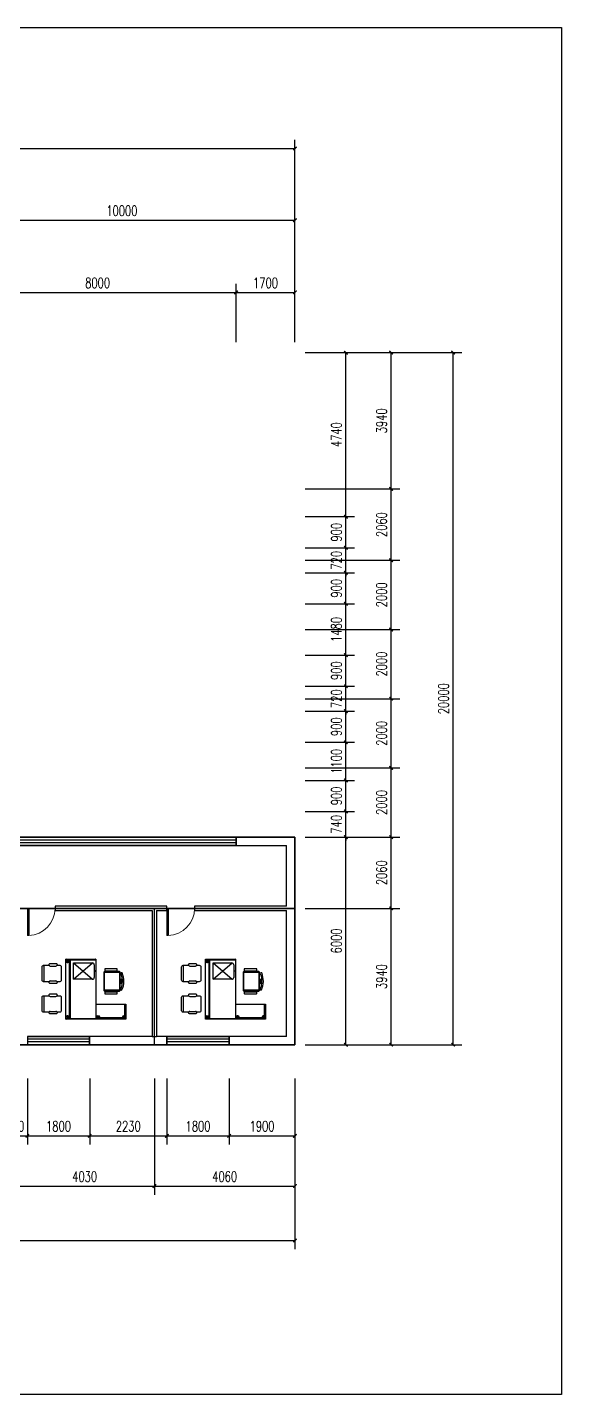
# Model space of a CAD drawing. Extents: x -76502 to 88679, y -12865 to 57615.
# Drawn here: x 41782 to 57216, y 18102 to 57615 of the extents above; entities that cross this region are included whole.
import ezdxf

# ---------------------------------------------------------------- set-up
doc = ezdxf.new("R2010")
doc.units = 0
doc.header["$LTSCALE"] = 1000
doc.header["$MEASUREMENT"] = 0
for name, color, linetype in [('AXIS_TEXT', 7, 'Continuous'), ('edge', 180, 'Continuous'), ('GTV3_FOOTPRINT', 7, 'Continuous'), ('GTV3_OPENING', 7, 'Continuous'), ('GTV3_ZONE', 7, 'Continuous'), ('LVTRY', 6, 'Continuous'), ('PUB_DIM', 3, 'Continuous'), ('WALL', 9, 'Continuous'), ('WINDOW', 4, 'Continuous')]:
    doc.layers.add(name, color=color, linetype=linetype)
doc.styles.add('_TCH_DIM_T3', font='SIMPLEX', dxfattribs={"width": 0.705882, "bigfont": 'GBCBIG'})
doc.dimstyles.new('_TCH_ARCH&&100', dxfattribs={"dimtxt": 297.5, "dimasz": 100, "dimexe": 250, "dimexo": 300, "dimgap": 126.25, "dimtad": 1, "dimdec": 0, "dimtxsty": '_TCH_DIM_T3', "dimblk": 'ARCHTICK', "dimcen": 2.5, "dimclrt": 7, "dimazin": 2, "dimtfac": 1, "dimtdec": 0, "dimtix": 1, "dimtmove": 2, "dimatfit": 3, "dimfxl": 100})

# ---------------------------------------------------------------- blocks, each defined once
blk = doc.blocks.new('_ArchTick')
at = {"color": 0, "linetype": 'ByBlock', "const_width": 0.4}
blk.add_lwpolyline([(-0.5, -0.5), (0.5, 0.5)], dxfattribs=at)
blk = doc.blocks.new('*D164')
at = {"layer": 'Defpoints', "color": 0, "transparency": 16777216}
for p in [(24512, 27241), (49512, 27241), (49512, 22558)]:
    blk.add_point(p, dxfattribs=at)
at = {"layer": 'PUB_DIM', "color": 0, "lineweight": -2, "transparency": 16777216}
for p, q in [((24512, 26941), (24512, 22308)), ((49512, 26941), (49512, 22308)), ((24512, 22558), (49512, 22558))]:
    blk.add_line(p, q, dxfattribs=at)
at = {"layer": 'PUB_DIM', "color": 0, "lineweight": -2, "transparency": 16777216, "xscale": 100, "yscale": 100, "zscale": 100, "rotation": 180}
blk.add_blockref('_ArchTick', (24512, 22558), dxfattribs=at)
at = {"layer": 'PUB_DIM', "color": 0, "lineweight": -2, "transparency": 16777216, "xscale": 100, "yscale": 100, "zscale": 100}
blk.add_blockref('_ArchTick', (49512, 22558), dxfattribs=at)
at = {"layer": 'PUB_DIM', "color": 7, "transparency": 16777216, "insert": (37012, 22833), "char_height": 297.5, "attachment_point": 5, "style": '_TCH_DIM_T3'}
blk.add_mtext('\\A1;25000', dxfattribs=at)
blk = doc.blocks.new('*D169')
at = {"layer": 'Defpoints', "color": 0, "transparency": 16777216}
for p in [(41422, 27541), (45452, 27541), (45452, 24130)]:
    blk.add_point(p, dxfattribs=at)
at = {"layer": 'PUB_DIM', "color": 0, "lineweight": -2, "transparency": 16777216}
for p, q in [((41422, 27241), (41422, 23880)), ((45452, 27241), (45452, 23880)), ((41422, 24130), (45452, 24130))]:
    blk.add_line(p, q, dxfattribs=at)
at = {"layer": 'PUB_DIM', "color": 0, "lineweight": -2, "transparency": 16777216, "xscale": 100, "yscale": 100, "zscale": 100, "rotation": 180}
blk.add_blockref('_ArchTick', (41422, 24130), dxfattribs=at)
at = {"layer": 'PUB_DIM', "color": 0, "lineweight": -2, "transparency": 16777216, "xscale": 100, "yscale": 100, "zscale": 100}
blk.add_blockref('_ArchTick', (45452, 24130), dxfattribs=at)
at = {"layer": 'PUB_DIM', "color": 7, "transparency": 16777216, "insert": (43437, 24405), "char_height": 297.5, "attachment_point": 5, "style": '_TCH_DIM_T3'}
blk.add_mtext('\\A1;4030', dxfattribs=at)
blk = doc.blocks.new('*D170')
at = {"layer": 'Defpoints', "color": 0, "transparency": 16777216}
for p in [(45452, 27541), (49512, 27541), (49512, 24130)]:
    blk.add_point(p, dxfattribs=at)
at = {"layer": 'PUB_DIM', "color": 0, "lineweight": -2, "transparency": 16777216}
for p, q in [((45452, 27241), (45452, 23880)), ((49512, 27241), (49512, 23880)), ((45452, 24130), (49512, 24130))]:
    blk.add_line(p, q, dxfattribs=at)
at = {"layer": 'PUB_DIM', "color": 0, "lineweight": -2, "transparency": 16777216, "xscale": 100, "yscale": 100, "zscale": 100, "rotation": 180}
blk.add_blockref('_ArchTick', (45452, 24130), dxfattribs=at)
at = {"layer": 'PUB_DIM', "color": 0, "lineweight": -2, "transparency": 16777216, "xscale": 100, "yscale": 100, "zscale": 100}
blk.add_blockref('_ArchTick', (49512, 24130), dxfattribs=at)
at = {"layer": 'PUB_DIM', "color": 7, "transparency": 16777216, "insert": (47482, 24405), "char_height": 297.5, "attachment_point": 5, "style": '_TCH_DIM_T3'}
blk.add_mtext('\\A1;4060', dxfattribs=at)
blk = doc.blocks.new('*D178')
at = {"layer": 'Defpoints', "color": 0, "transparency": 16777216}
for p in [(41062, 27541), (41782, 27541), (41782, 25581)]:
    blk.add_point(p, dxfattribs=at)
at = {"layer": 'PUB_DIM', "color": 0, "lineweight": -2, "transparency": 16777216}
for p, q in [((41062, 27241), (41062, 25331)), ((41782, 27241), (41782, 25331)), ((41062, 25581), (40962, 25581)), ((41062, 25581), (41782, 25581)), ((41782, 25581), (41882, 25581))]:
    blk.add_line(p, q, dxfattribs=at)
at = {"layer": 'PUB_DIM', "color": 0, "lineweight": -2, "transparency": 16777216, "xscale": 100, "yscale": 100, "zscale": 100}
blk.add_blockref('_ArchTick', (41062, 25581), dxfattribs=at)
at = {"layer": 'PUB_DIM', "color": 0, "lineweight": -2, "transparency": 16777216, "xscale": 100, "yscale": 100, "zscale": 100, "rotation": 180}
blk.add_blockref('_ArchTick', (41782, 25581), dxfattribs=at)
at = {"layer": 'PUB_DIM', "color": 7, "transparency": 16777216, "insert": (41422, 25856), "char_height": 297.5, "attachment_point": 5, "style": '_TCH_DIM_T3'}
blk.add_mtext('\\A1;720', dxfattribs=at)
blk = doc.blocks.new('*D179')
at = {"layer": 'Defpoints', "color": 0, "transparency": 16777216}
for p in [(41782, 27541), (43582, 27541), (43582, 25581)]:
    blk.add_point(p, dxfattribs=at)
at = {"layer": 'PUB_DIM', "color": 0, "lineweight": -2, "transparency": 16777216}
for p, q in [((41782, 27241), (41782, 25331)), ((43582, 27241), (43582, 25331)), ((41782, 25581), (43582, 25581))]:
    blk.add_line(p, q, dxfattribs=at)
at = {"layer": 'PUB_DIM', "color": 0, "lineweight": -2, "transparency": 16777216, "xscale": 100, "yscale": 100, "zscale": 100, "rotation": 180}
blk.add_blockref('_ArchTick', (41782, 25581), dxfattribs=at)
at = {"layer": 'PUB_DIM', "color": 0, "lineweight": -2, "transparency": 16777216, "xscale": 100, "yscale": 100, "zscale": 100}
blk.add_blockref('_ArchTick', (43582, 25581), dxfattribs=at)
at = {"layer": 'PUB_DIM', "color": 7, "transparency": 16777216, "insert": (42682, 25856), "char_height": 297.5, "attachment_point": 5, "style": '_TCH_DIM_T3'}
blk.add_mtext('\\A1;1800', dxfattribs=at)
blk = doc.blocks.new('*D180')
at = {"layer": 'Defpoints', "color": 0, "transparency": 16777216}
for p in [(43582, 27541), (45812, 27541), (45812, 25581)]:
    blk.add_point(p, dxfattribs=at)
at = {"layer": 'PUB_DIM', "color": 0, "lineweight": -2, "transparency": 16777216}
for p, q in [((43582, 27241), (43582, 25331)), ((45812, 27241), (45812, 25331)), ((43582, 25581), (45812, 25581))]:
    blk.add_line(p, q, dxfattribs=at)
at = {"layer": 'PUB_DIM', "color": 0, "lineweight": -2, "transparency": 16777216, "xscale": 100, "yscale": 100, "zscale": 100, "rotation": 180}
blk.add_blockref('_ArchTick', (43582, 25581), dxfattribs=at)
at = {"layer": 'PUB_DIM', "color": 0, "lineweight": -2, "transparency": 16777216, "xscale": 100, "yscale": 100, "zscale": 100}
blk.add_blockref('_ArchTick', (45812, 25581), dxfattribs=at)
at = {"layer": 'PUB_DIM', "color": 7, "transparency": 16777216, "insert": (44697, 25856), "char_height": 297.5, "attachment_point": 5, "style": '_TCH_DIM_T3'}
blk.add_mtext('\\A1;2230', dxfattribs=at)
blk = doc.blocks.new('*D181')
at = {"layer": 'Defpoints', "color": 0, "transparency": 16777216}
for p in [(45812, 27541), (47612, 27541), (47612, 25581)]:
    blk.add_point(p, dxfattribs=at)
at = {"layer": 'PUB_DIM', "color": 0, "lineweight": -2, "transparency": 16777216}
for p, q in [((45812, 27241), (45812, 25331)), ((47612, 27241), (47612, 25331)), ((45812, 25581), (47612, 25581))]:
    blk.add_line(p, q, dxfattribs=at)
at = {"layer": 'PUB_DIM', "color": 0, "lineweight": -2, "transparency": 16777216, "xscale": 100, "yscale": 100, "zscale": 100, "rotation": 180}
blk.add_blockref('_ArchTick', (45812, 25581), dxfattribs=at)
at = {"layer": 'PUB_DIM', "color": 0, "lineweight": -2, "transparency": 16777216, "xscale": 100, "yscale": 100, "zscale": 100}
blk.add_blockref('_ArchTick', (47612, 25581), dxfattribs=at)
at = {"layer": 'PUB_DIM', "color": 7, "transparency": 16777216, "insert": (46712, 25856), "char_height": 297.5, "attachment_point": 5, "style": '_TCH_DIM_T3'}
blk.add_mtext('\\A1;1800', dxfattribs=at)
blk = doc.blocks.new('*D182')
at = {"layer": 'Defpoints', "color": 0, "transparency": 16777216}
for p in [(47612, 27541), (49512, 27541), (49512, 25581)]:
    blk.add_point(p, dxfattribs=at)
at = {"layer": 'PUB_DIM', "color": 0, "lineweight": -2, "transparency": 16777216}
for p, q in [((47612, 27241), (47612, 25331)), ((49512, 27241), (49512, 25331)), ((47612, 25581), (49512, 25581))]:
    blk.add_line(p, q, dxfattribs=at)
at = {"layer": 'PUB_DIM', "color": 0, "lineweight": -2, "transparency": 16777216, "xscale": 100, "yscale": 100, "zscale": 100, "rotation": 180}
blk.add_blockref('_ArchTick', (47612, 25581), dxfattribs=at)
at = {"layer": 'PUB_DIM', "color": 0, "lineweight": -2, "transparency": 16777216, "xscale": 100, "yscale": 100, "zscale": 100}
blk.add_blockref('_ArchTick', (49512, 25581), dxfattribs=at)
at = {"layer": 'PUB_DIM', "color": 7, "transparency": 16777216, "insert": (48562, 25856), "char_height": 297.5, "attachment_point": 5, "style": '_TCH_DIM_T3'}
blk.add_mtext('\\A1;1900', dxfattribs=at)
blk = doc.blocks.new('*D183')
at = {"layer": 'Defpoints', "color": 0, "transparency": 16777216}
for p in [(49812, 48214), (54082, 48214), (49812, 28214)]:
    blk.add_point(p, dxfattribs=at)
at = {"layer": 'PUB_DIM', "color": 0, "lineweight": -2, "transparency": 16777216}
for p, q in [((50112, 48214), (54332, 48214)), ((54082, 28214), (54082, 48214)), ((50112, 28214), (54332, 28214))]:
    blk.add_line(p, q, dxfattribs=at)
at = {"layer": 'PUB_DIM', "color": 0, "lineweight": -2, "transparency": 16777216, "xscale": 100, "yscale": 100, "zscale": 100}
for p, rotation in [((54082, 48214), 90), ((54082, 28214), 270)]:
    blk.add_blockref('_ArchTick', p, dxfattribs=dict(at, rotation=rotation))
at = {"layer": 'PUB_DIM', "color": 7, "transparency": 16777216, "insert": (53807, 38214), "char_height": 297.5, "attachment_point": 5, "rotation": 90, "style": '_TCH_DIM_T3'}
blk.add_mtext('\\A1;20000', dxfattribs=at)
blk = doc.blocks.new('*D184')
at = {"layer": 'Defpoints', "color": 0, "transparency": 16777216}
for p in [(49512, 48214), (52290, 48214), (49512, 44274)]:
    blk.add_point(p, dxfattribs=at)
at = {"layer": 'PUB_DIM', "color": 0, "lineweight": -2, "transparency": 16777216}
for p, q in [((49812, 48214), (52540, 48214)), ((52290, 44274), (52290, 48214)), ((49812, 44274), (52540, 44274))]:
    blk.add_line(p, q, dxfattribs=at)
at = {"layer": 'PUB_DIM', "color": 0, "lineweight": -2, "transparency": 16777216, "xscale": 100, "yscale": 100, "zscale": 100}
for p, rotation in [((52290, 48214), 90), ((52290, 44274), 270)]:
    blk.add_blockref('_ArchTick', p, dxfattribs=dict(at, rotation=rotation))
at = {"layer": 'PUB_DIM', "color": 7, "transparency": 16777216, "insert": (52015, 46244), "char_height": 297.5, "attachment_point": 5, "rotation": 90, "style": '_TCH_DIM_T3'}
blk.add_mtext('\\A1;3940', dxfattribs=at)
blk = doc.blocks.new('*D185')
at = {"layer": 'Defpoints', "color": 0, "transparency": 16777216}
for p in [(49512, 44274), (52290, 44274), (49512, 42214)]:
    blk.add_point(p, dxfattribs=at)
at = {"layer": 'PUB_DIM', "color": 0, "lineweight": -2, "transparency": 16777216}
for p, q in [((49812, 44274), (52540, 44274)), ((52290, 42214), (52290, 44274)), ((49812, 42214), (52540, 42214))]:
    blk.add_line(p, q, dxfattribs=at)
at = {"layer": 'PUB_DIM', "color": 0, "lineweight": -2, "transparency": 16777216, "xscale": 100, "yscale": 100, "zscale": 100}
for p, rotation in [((52290, 44274), 90), ((52290, 42214), 270)]:
    blk.add_blockref('_ArchTick', p, dxfattribs=dict(at, rotation=rotation))
at = {"layer": 'PUB_DIM', "color": 7, "transparency": 16777216, "insert": (52015, 43244), "char_height": 297.5, "attachment_point": 5, "rotation": 90, "style": '_TCH_DIM_T3'}
blk.add_mtext('\\A1;2060', dxfattribs=at)
blk = doc.blocks.new('*D186')
at = {"layer": 'Defpoints', "color": 0, "transparency": 16777216}
for p in [(49512, 42214), (52290, 42214), (49512, 40214)]:
    blk.add_point(p, dxfattribs=at)
at = {"layer": 'PUB_DIM', "color": 0, "lineweight": -2, "transparency": 16777216}
for p, q in [((49812, 42214), (52540, 42214)), ((52290, 40214), (52290, 42214)), ((49812, 40214), (52540, 40214))]:
    blk.add_line(p, q, dxfattribs=at)
at = {"layer": 'PUB_DIM', "color": 0, "lineweight": -2, "transparency": 16777216, "xscale": 100, "yscale": 100, "zscale": 100}
for p, rotation in [((52290, 42214), 90), ((52290, 40214), 270)]:
    blk.add_blockref('_ArchTick', p, dxfattribs=dict(at, rotation=rotation))
at = {"layer": 'PUB_DIM', "color": 7, "transparency": 16777216, "insert": (52015, 41214), "char_height": 297.5, "attachment_point": 5, "rotation": 90, "style": '_TCH_DIM_T3'}
blk.add_mtext('\\A1;2000', dxfattribs=at)
blk = doc.blocks.new('*D187')
at = {"layer": 'Defpoints', "color": 0, "transparency": 16777216}
for p in [(49512, 40214), (52290, 40214), (49512, 38214)]:
    blk.add_point(p, dxfattribs=at)
at = {"layer": 'PUB_DIM', "color": 0, "lineweight": -2, "transparency": 16777216}
for p, q in [((49812, 40214), (52540, 40214)), ((52290, 38214), (52290, 40214)), ((49812, 38214), (52540, 38214))]:
    blk.add_line(p, q, dxfattribs=at)
at = {"layer": 'PUB_DIM', "color": 0, "lineweight": -2, "transparency": 16777216, "xscale": 100, "yscale": 100, "zscale": 100}
for p, rotation in [((52290, 40214), 90), ((52290, 38214), 270)]:
    blk.add_blockref('_ArchTick', p, dxfattribs=dict(at, rotation=rotation))
at = {"layer": 'PUB_DIM', "color": 7, "transparency": 16777216, "insert": (52015, 39214), "char_height": 297.5, "attachment_point": 5, "rotation": 90, "style": '_TCH_DIM_T3'}
blk.add_mtext('\\A1;2000', dxfattribs=at)
blk = doc.blocks.new('*D188')
at = {"layer": 'Defpoints', "color": 0, "transparency": 16777216}
for p in [(49512, 38214), (52290, 38214), (49512, 36214)]:
    blk.add_point(p, dxfattribs=at)
at = {"layer": 'PUB_DIM', "color": 0, "lineweight": -2, "transparency": 16777216}
for p, q in [((49812, 38214), (52540, 38214)), ((52290, 36214), (52290, 38214)), ((49812, 36214), (52540, 36214))]:
    blk.add_line(p, q, dxfattribs=at)
at = {"layer": 'PUB_DIM', "color": 0, "lineweight": -2, "transparency": 16777216, "xscale": 100, "yscale": 100, "zscale": 100}
for p, rotation in [((52290, 38214), 90), ((52290, 36214), 270)]:
    blk.add_blockref('_ArchTick', p, dxfattribs=dict(at, rotation=rotation))
at = {"layer": 'PUB_DIM', "color": 7, "transparency": 16777216, "insert": (52015, 37214), "char_height": 297.5, "attachment_point": 5, "rotation": 90, "style": '_TCH_DIM_T3'}
blk.add_mtext('\\A1;2000', dxfattribs=at)
blk = doc.blocks.new('*D189')
at = {"layer": 'Defpoints', "color": 0, "transparency": 16777216}
for p in [(49512, 36214), (52290, 36214), (49512, 34214)]:
    blk.add_point(p, dxfattribs=at)
at = {"layer": 'PUB_DIM', "color": 0, "lineweight": -2, "transparency": 16777216}
for p, q in [((49812, 36214), (52540, 36214)), ((52290, 34214), (52290, 36214)), ((49812, 34214), (52540, 34214))]:
    blk.add_line(p, q, dxfattribs=at)
at = {"layer": 'PUB_DIM', "color": 0, "lineweight": -2, "transparency": 16777216, "xscale": 100, "yscale": 100, "zscale": 100}
for p, rotation in [((52290, 36214), 90), ((52290, 34214), 270)]:
    blk.add_blockref('_ArchTick', p, dxfattribs=dict(at, rotation=rotation))
at = {"layer": 'PUB_DIM', "color": 7, "transparency": 16777216, "insert": (52015, 35214), "char_height": 297.5, "attachment_point": 5, "rotation": 90, "style": '_TCH_DIM_T3'}
blk.add_mtext('\\A1;2000', dxfattribs=at)
blk = doc.blocks.new('*D190')
at = {"layer": 'Defpoints', "color": 0, "transparency": 16777216}
for p in [(49512, 34214), (52290, 34214), (49512, 32154)]:
    blk.add_point(p, dxfattribs=at)
at = {"layer": 'PUB_DIM', "color": 0, "lineweight": -2, "transparency": 16777216}
for p, q in [((49812, 34214), (52540, 34214)), ((52290, 32154), (52290, 34214)), ((49812, 32154), (52540, 32154))]:
    blk.add_line(p, q, dxfattribs=at)
at = {"layer": 'PUB_DIM', "color": 0, "lineweight": -2, "transparency": 16777216, "xscale": 100, "yscale": 100, "zscale": 100}
for p, rotation in [((52290, 34214), 90), ((52290, 32154), 270)]:
    blk.add_blockref('_ArchTick', p, dxfattribs=dict(at, rotation=rotation))
at = {"layer": 'PUB_DIM', "color": 7, "transparency": 16777216, "insert": (52015, 33184), "char_height": 297.5, "attachment_point": 5, "rotation": 90, "style": '_TCH_DIM_T3'}
blk.add_mtext('\\A1;2060', dxfattribs=at)
blk = doc.blocks.new('*D191')
at = {"layer": 'Defpoints', "color": 0, "transparency": 16777216}
for p in [(49512, 32154), (52290, 32154), (49512, 28214)]:
    blk.add_point(p, dxfattribs=at)
at = {"layer": 'PUB_DIM', "color": 0, "lineweight": -2, "transparency": 16777216}
for p, q in [((49812, 32154), (52540, 32154)), ((52290, 28214), (52290, 32154)), ((49812, 28214), (52540, 28214))]:
    blk.add_line(p, q, dxfattribs=at)
at = {"layer": 'PUB_DIM', "color": 0, "lineweight": -2, "transparency": 16777216, "xscale": 100, "yscale": 100, "zscale": 100}
for p, rotation in [((52290, 32154), 90), ((52290, 28214), 270)]:
    blk.add_blockref('_ArchTick', p, dxfattribs=dict(at, rotation=rotation))
at = {"layer": 'PUB_DIM', "color": 7, "transparency": 16777216, "insert": (52015, 30184), "char_height": 297.5, "attachment_point": 5, "rotation": 90, "style": '_TCH_DIM_T3'}
blk.add_mtext('\\A1;3940', dxfattribs=at)
blk = doc.blocks.new('*D192')
at = {"layer": 'Defpoints', "color": 0, "transparency": 16777216}
for p in [(49512, 48214), (50984, 48214), (49512, 43474)]:
    blk.add_point(p, dxfattribs=at)
at = {"layer": 'PUB_DIM', "color": 0, "lineweight": -2, "transparency": 16777216}
for p, q in [((49812, 48214), (51234, 48214)), ((50984, 43474), (50984, 48214)), ((49812, 43474), (51234, 43474))]:
    blk.add_line(p, q, dxfattribs=at)
at = {"layer": 'PUB_DIM', "color": 0, "lineweight": -2, "transparency": 16777216, "xscale": 100, "yscale": 100, "zscale": 100}
for p, rotation in [((50984, 48214), 90), ((50984, 43474), 270)]:
    blk.add_blockref('_ArchTick', p, dxfattribs=dict(at, rotation=rotation))
at = {"layer": 'PUB_DIM', "color": 7, "transparency": 16777216, "insert": (50709, 45844), "char_height": 297.5, "attachment_point": 5, "rotation": 90, "style": '_TCH_DIM_T3'}
blk.add_mtext('\\A1;4740', dxfattribs=at)
blk = doc.blocks.new('*D193')
at = {"layer": 'Defpoints', "color": 0, "transparency": 16777216}
for p in [(49512, 43474), (50984, 43474), (49512, 42574)]:
    blk.add_point(p, dxfattribs=at)
at = {"layer": 'PUB_DIM', "color": 0, "lineweight": -2, "transparency": 16777216}
for p, q in [((49812, 43474), (51234, 43474)), ((50984, 42574), (50984, 43474)), ((49812, 42574), (51234, 42574))]:
    blk.add_line(p, q, dxfattribs=at)
at = {"layer": 'PUB_DIM', "color": 0, "lineweight": -2, "transparency": 16777216, "xscale": 100, "yscale": 100, "zscale": 100}
for p, rotation in [((50984, 43474), 90), ((50984, 42574), 270)]:
    blk.add_blockref('_ArchTick', p, dxfattribs=dict(at, rotation=rotation))
at = {"layer": 'PUB_DIM', "color": 7, "transparency": 16777216, "insert": (50709, 43024), "char_height": 297.5, "attachment_point": 5, "rotation": 90, "style": '_TCH_DIM_T3'}
blk.add_mtext('\\A1;900', dxfattribs=at)
blk = doc.blocks.new('*D194')
at = {"layer": 'Defpoints', "color": 0, "transparency": 16777216}
for p in [(49512, 42574), (50984, 42574), (49512, 41854)]:
    blk.add_point(p, dxfattribs=at)
at = {"layer": 'PUB_DIM', "color": 0, "lineweight": -2, "transparency": 16777216}
for p, q in [((49812, 42574), (51234, 42574)), ((50984, 42574), (50984, 42674)), ((50984, 41854), (50984, 42574)), ((49812, 41854), (51234, 41854)), ((50984, 41854), (50984, 41754))]:
    blk.add_line(p, q, dxfattribs=at)
at = {"layer": 'PUB_DIM', "color": 0, "lineweight": -2, "transparency": 16777216, "xscale": 100, "yscale": 100, "zscale": 100}
for p, rotation in [((50984, 42574), 270), ((50984, 41854), 90)]:
    blk.add_blockref('_ArchTick', p, dxfattribs=dict(at, rotation=rotation))
at = {"layer": 'PUB_DIM', "color": 7, "transparency": 16777216, "insert": (50709, 42214), "char_height": 297.5, "attachment_point": 5, "rotation": 90, "style": '_TCH_DIM_T3'}
blk.add_mtext('\\A1;720', dxfattribs=at)
blk = doc.blocks.new('*D195')
at = {"layer": 'Defpoints', "color": 0, "transparency": 16777216}
for p in [(49512, 41854), (50984, 41854), (49512, 40954)]:
    blk.add_point(p, dxfattribs=at)
at = {"layer": 'PUB_DIM', "color": 0, "lineweight": -2, "transparency": 16777216}
for p, q in [((49812, 41854), (51234, 41854)), ((50984, 40954), (50984, 41854)), ((49812, 40954), (51234, 40954))]:
    blk.add_line(p, q, dxfattribs=at)
at = {"layer": 'PUB_DIM', "color": 0, "lineweight": -2, "transparency": 16777216, "xscale": 100, "yscale": 100, "zscale": 100}
for p, rotation in [((50984, 41854), 90), ((50984, 40954), 270)]:
    blk.add_blockref('_ArchTick', p, dxfattribs=dict(at, rotation=rotation))
at = {"layer": 'PUB_DIM', "color": 7, "transparency": 16777216, "insert": (50709, 41404), "char_height": 297.5, "attachment_point": 5, "rotation": 90, "style": '_TCH_DIM_T3'}
blk.add_mtext('\\A1;900', dxfattribs=at)
blk = doc.blocks.new('*D196')
at = {"layer": 'Defpoints', "color": 0, "transparency": 16777216}
for p in [(49512, 40954), (50984, 40954), (49512, 39474)]:
    blk.add_point(p, dxfattribs=at)
at = {"layer": 'PUB_DIM', "color": 0, "lineweight": -2, "transparency": 16777216}
for p, q in [((49812, 40954), (51234, 40954)), ((50984, 39474), (50984, 40954)), ((49812, 39474), (51234, 39474))]:
    blk.add_line(p, q, dxfattribs=at)
at = {"layer": 'PUB_DIM', "color": 0, "lineweight": -2, "transparency": 16777216, "xscale": 100, "yscale": 100, "zscale": 100}
for p, rotation in [((50984, 40954), 90), ((50984, 39474), 270)]:
    blk.add_blockref('_ArchTick', p, dxfattribs=dict(at, rotation=rotation))
at = {"layer": 'PUB_DIM', "color": 7, "transparency": 16777216, "insert": (50709, 40214), "char_height": 297.5, "attachment_point": 5, "rotation": 90, "style": '_TCH_DIM_T3'}
blk.add_mtext('\\A1;1480', dxfattribs=at)
blk = doc.blocks.new('*D197')
at = {"layer": 'Defpoints', "color": 0, "transparency": 16777216}
for p in [(49512, 39474), (50984, 39474), (49512, 38574)]:
    blk.add_point(p, dxfattribs=at)
at = {"layer": 'PUB_DIM', "color": 0, "lineweight": -2, "transparency": 16777216}
for p, q in [((49812, 39474), (51234, 39474)), ((50984, 38574), (50984, 39474)), ((49812, 38574), (51234, 38574))]:
    blk.add_line(p, q, dxfattribs=at)
at = {"layer": 'PUB_DIM', "color": 0, "lineweight": -2, "transparency": 16777216, "xscale": 100, "yscale": 100, "zscale": 100}
for p, rotation in [((50984, 39474), 90), ((50984, 38574), 270)]:
    blk.add_blockref('_ArchTick', p, dxfattribs=dict(at, rotation=rotation))
at = {"layer": 'PUB_DIM', "color": 7, "transparency": 16777216, "insert": (50709, 39024), "char_height": 297.5, "attachment_point": 5, "rotation": 90, "style": '_TCH_DIM_T3'}
blk.add_mtext('\\A1;900', dxfattribs=at)
blk = doc.blocks.new('*D198')
at = {"layer": 'Defpoints', "color": 0, "transparency": 16777216}
for p in [(49512, 38574), (50984, 38574), (49512, 37854)]:
    blk.add_point(p, dxfattribs=at)
at = {"layer": 'PUB_DIM', "color": 0, "lineweight": -2, "transparency": 16777216}
for p, q in [((49812, 38574), (51234, 38574)), ((50984, 38574), (50984, 38674)), ((50984, 37854), (50984, 38574)), ((49812, 37854), (51234, 37854)), ((50984, 37854), (50984, 37754))]:
    blk.add_line(p, q, dxfattribs=at)
at = {"layer": 'PUB_DIM', "color": 0, "lineweight": -2, "transparency": 16777216, "xscale": 100, "yscale": 100, "zscale": 100}
for p, rotation in [((50984, 38574), 270), ((50984, 37854), 90)]:
    blk.add_blockref('_ArchTick', p, dxfattribs=dict(at, rotation=rotation))
at = {"layer": 'PUB_DIM', "color": 7, "transparency": 16777216, "insert": (50709, 38214), "char_height": 297.5, "attachment_point": 5, "rotation": 90, "style": '_TCH_DIM_T3'}
blk.add_mtext('\\A1;720', dxfattribs=at)
blk = doc.blocks.new('*D199')
at = {"layer": 'Defpoints', "color": 0, "transparency": 16777216}
for p in [(49512, 37854), (50984, 37854), (49512, 36954)]:
    blk.add_point(p, dxfattribs=at)
at = {"layer": 'PUB_DIM', "color": 0, "lineweight": -2, "transparency": 16777216}
for p, q in [((49812, 37854), (51234, 37854)), ((50984, 36954), (50984, 37854)), ((49812, 36954), (51234, 36954))]:
    blk.add_line(p, q, dxfattribs=at)
at = {"layer": 'PUB_DIM', "color": 0, "lineweight": -2, "transparency": 16777216, "xscale": 100, "yscale": 100, "zscale": 100}
for p, rotation in [((50984, 37854), 90), ((50984, 36954), 270)]:
    blk.add_blockref('_ArchTick', p, dxfattribs=dict(at, rotation=rotation))
at = {"layer": 'PUB_DIM', "color": 7, "transparency": 16777216, "insert": (50709, 37404), "char_height": 297.5, "attachment_point": 5, "rotation": 90, "style": '_TCH_DIM_T3'}
blk.add_mtext('\\A1;900', dxfattribs=at)
blk = doc.blocks.new('*D200')
at = {"layer": 'Defpoints', "color": 0, "transparency": 16777216}
for p in [(49512, 36954), (50984, 36954), (49512, 35854)]:
    blk.add_point(p, dxfattribs=at)
at = {"layer": 'PUB_DIM', "color": 0, "lineweight": -2, "transparency": 16777216}
for p, q in [((49812, 36954), (51234, 36954)), ((50984, 35854), (50984, 36954)), ((49812, 35854), (51234, 35854))]:
    blk.add_line(p, q, dxfattribs=at)
at = {"layer": 'PUB_DIM', "color": 0, "lineweight": -2, "transparency": 16777216, "xscale": 100, "yscale": 100, "zscale": 100}
for p, rotation in [((50984, 36954), 90), ((50984, 35854), 270)]:
    blk.add_blockref('_ArchTick', p, dxfattribs=dict(at, rotation=rotation))
at = {"layer": 'PUB_DIM', "color": 7, "transparency": 16777216, "insert": (50709, 36404), "char_height": 297.5, "attachment_point": 5, "rotation": 90, "style": '_TCH_DIM_T3'}
blk.add_mtext('\\A1;1100', dxfattribs=at)
blk = doc.blocks.new('*D201')
at = {"layer": 'Defpoints', "color": 0, "transparency": 16777216}
for p in [(49512, 35854), (50984, 35854), (49512, 34954)]:
    blk.add_point(p, dxfattribs=at)
at = {"layer": 'PUB_DIM', "color": 0, "lineweight": -2, "transparency": 16777216}
for p, q in [((49812, 35854), (51234, 35854)), ((50984, 34954), (50984, 35854)), ((49812, 34954), (51234, 34954))]:
    blk.add_line(p, q, dxfattribs=at)
at = {"layer": 'PUB_DIM', "color": 0, "lineweight": -2, "transparency": 16777216, "xscale": 100, "yscale": 100, "zscale": 100}
for p, rotation in [((50984, 35854), 90), ((50984, 34954), 270)]:
    blk.add_blockref('_ArchTick', p, dxfattribs=dict(at, rotation=rotation))
at = {"layer": 'PUB_DIM', "color": 7, "transparency": 16777216, "insert": (50709, 35404), "char_height": 297.5, "attachment_point": 5, "rotation": 90, "style": '_TCH_DIM_T3'}
blk.add_mtext('\\A1;900', dxfattribs=at)
blk = doc.blocks.new('*D202')
at = {"layer": 'Defpoints', "color": 0, "transparency": 16777216}
for p in [(49512, 34954), (50984, 34954), (49512, 34214)]:
    blk.add_point(p, dxfattribs=at)
at = {"layer": 'PUB_DIM', "color": 0, "lineweight": -2, "transparency": 16777216}
for p, q in [((49812, 34954), (51234, 34954)), ((50984, 34954), (50984, 35054)), ((50984, 34214), (50984, 34954)), ((49812, 34214), (51234, 34214)), ((50984, 34214), (50984, 34114))]:
    blk.add_line(p, q, dxfattribs=at)
at = {"layer": 'PUB_DIM', "color": 0, "lineweight": -2, "transparency": 16777216, "xscale": 100, "yscale": 100, "zscale": 100}
for p, rotation in [((50984, 34954), 270), ((50984, 34214), 90)]:
    blk.add_blockref('_ArchTick', p, dxfattribs=dict(at, rotation=rotation))
at = {"layer": 'PUB_DIM', "color": 7, "transparency": 16777216, "insert": (50709, 34584), "char_height": 297.5, "attachment_point": 5, "rotation": 90, "style": '_TCH_DIM_T3'}
blk.add_mtext('\\A1;740', dxfattribs=at)
blk = doc.blocks.new('*D203')
at = {"layer": 'Defpoints', "color": 0, "transparency": 16777216}
for p in [(49512, 34214), (50984, 34214), (49512, 28214)]:
    blk.add_point(p, dxfattribs=at)
at = {"layer": 'PUB_DIM', "color": 0, "lineweight": -2, "transparency": 16777216}
for p, q in [((49812, 34214), (51234, 34214)), ((50984, 28214), (50984, 34214)), ((49812, 28214), (51234, 28214))]:
    blk.add_line(p, q, dxfattribs=at)
at = {"layer": 'PUB_DIM', "color": 0, "lineweight": -2, "transparency": 16777216, "xscale": 100, "yscale": 100, "zscale": 100}
for p, rotation in [((50984, 34214), 90), ((50984, 28214), 270)]:
    blk.add_blockref('_ArchTick', p, dxfattribs=dict(at, rotation=rotation))
at = {"layer": 'PUB_DIM', "color": 7, "transparency": 16777216, "insert": (50709, 31214), "char_height": 297.5, "attachment_point": 5, "rotation": 90, "style": '_TCH_DIM_T3'}
blk.add_mtext('\\A1;6000', dxfattribs=at)
blk = doc.blocks.new('*D228')
at = {"layer": 'Defpoints', "color": 0, "transparency": 16777216}
for p in [(49512, 54116), (24512, 48214), (49512, 48214)]:
    blk.add_point(p, dxfattribs=at)
at = {"layer": 'PUB_DIM', "color": 0, "lineweight": -2, "transparency": 16777216}
for p, q in [((24512, 48514), (24512, 54366)), ((49512, 48514), (49512, 54366)), ((24512, 54116), (49512, 54116))]:
    blk.add_line(p, q, dxfattribs=at)
at = {"layer": 'PUB_DIM', "color": 0, "lineweight": -2, "transparency": 16777216, "xscale": 100, "yscale": 100, "zscale": 100, "rotation": 180}
blk.add_blockref('_ArchTick', (24512, 54116), dxfattribs=at)
at = {"layer": 'PUB_DIM', "color": 0, "lineweight": -2, "transparency": 16777216, "xscale": 100, "yscale": 100, "zscale": 100}
blk.add_blockref('_ArchTick', (49512, 54116), dxfattribs=at)
at = {"layer": 'PUB_DIM', "color": 7, "transparency": 16777216, "insert": (37012, 54391), "char_height": 297.5, "attachment_point": 5, "style": '_TCH_DIM_T3'}
blk.add_mtext('\\A1;25000', dxfattribs=at)
blk = doc.blocks.new('*D229')
at = {"layer": 'Defpoints', "color": 0, "transparency": 16777216}
for p in [(49512, 52039), (39512, 48214), (49512, 48214)]:
    blk.add_point(p, dxfattribs=at)
at = {"layer": 'PUB_DIM', "color": 0, "lineweight": -2, "transparency": 16777216}
for p, q in [((39512, 48514), (39512, 52289)), ((49512, 48514), (49512, 52289)), ((39512, 52039), (49512, 52039))]:
    blk.add_line(p, q, dxfattribs=at)
at = {"layer": 'PUB_DIM', "color": 0, "lineweight": -2, "transparency": 16777216, "xscale": 100, "yscale": 100, "zscale": 100, "rotation": 180}
blk.add_blockref('_ArchTick', (39512, 52039), dxfattribs=at)
at = {"layer": 'PUB_DIM', "color": 0, "lineweight": -2, "transparency": 16777216, "xscale": 100, "yscale": 100, "zscale": 100}
blk.add_blockref('_ArchTick', (49512, 52039), dxfattribs=at)
at = {"layer": 'PUB_DIM', "color": 7, "transparency": 16777216, "insert": (44512, 52314), "char_height": 297.5, "attachment_point": 5, "style": '_TCH_DIM_T3'}
blk.add_mtext('\\A1;10000', dxfattribs=at)
blk = doc.blocks.new('*D242')
at = {"layer": 'Defpoints', "color": 0, "transparency": 16777216}
for p in [(47812, 49955), (39812, 48214), (47812, 48214)]:
    blk.add_point(p, dxfattribs=at)
at = {"layer": 'PUB_DIM', "color": 0, "lineweight": -2, "transparency": 16777216}
for p, q in [((39812, 48514), (39812, 50205)), ((47812, 48514), (47812, 50205)), ((39812, 49955), (47812, 49955))]:
    blk.add_line(p, q, dxfattribs=at)
at = {"layer": 'PUB_DIM', "color": 0, "lineweight": -2, "transparency": 16777216, "xscale": 100, "yscale": 100, "zscale": 100, "rotation": 180}
blk.add_blockref('_ArchTick', (39812, 49955), dxfattribs=at)
at = {"layer": 'PUB_DIM', "color": 0, "lineweight": -2, "transparency": 16777216, "xscale": 100, "yscale": 100, "zscale": 100}
blk.add_blockref('_ArchTick', (47812, 49955), dxfattribs=at)
at = {"layer": 'PUB_DIM', "color": 7, "transparency": 16777216, "insert": (43812, 50230), "char_height": 297.5, "attachment_point": 5, "style": '_TCH_DIM_T3'}
blk.add_mtext('\\A1;8000', dxfattribs=at)
blk = doc.blocks.new('*D243')
at = {"layer": 'Defpoints', "color": 0, "transparency": 16777216}
for p in [(49512, 49955), (47812, 48214), (49512, 48214)]:
    blk.add_point(p, dxfattribs=at)
at = {"layer": 'PUB_DIM', "color": 0, "lineweight": -2, "transparency": 16777216}
for p, q in [((47812, 48514), (47812, 50205)), ((49512, 48514), (49512, 50205)), ((47812, 49955), (49512, 49955))]:
    blk.add_line(p, q, dxfattribs=at)
at = {"layer": 'PUB_DIM', "color": 0, "lineweight": -2, "transparency": 16777216, "xscale": 100, "yscale": 100, "zscale": 100, "rotation": 180}
blk.add_blockref('_ArchTick', (47812, 49955), dxfattribs=at)
at = {"layer": 'PUB_DIM', "color": 0, "lineweight": -2, "transparency": 16777216, "xscale": 100, "yscale": 100, "zscale": 100}
blk.add_blockref('_ArchTick', (49512, 49955), dxfattribs=at)
at = {"layer": 'PUB_DIM', "color": 7, "transparency": 16777216, "insert": (48662, 50230), "char_height": 297.5, "attachment_point": 5, "style": '_TCH_DIM_T3'}
blk.add_mtext('\\A1;1700', dxfattribs=at)
blk = doc.blocks.new('$DorLib2D$00000001')
for p, q in [((0.45, 0.975), (0.5, 0.975)), ((0.45, 0), (0.45, 0.975)), ((0.5, 0), (0.5, 0.975)), ((0.5, 0), (0.45, 0))]:
    blk.add_line(p, q)
at = {"lineweight": 13}
blk.add_arc((0.475, 0), 0.975, 91.4693, 180, dxfattribs=at)
blk = doc.blocks.new('$TCHSYS$WIN2D')
for p, q in [((-0.5, 0.5), (0.5, 0.5)), ((-0.5, 0.5), (-0.5, -0.5)), ((0.5, 0.5), (0.5, -0.5)), ((0.5, 0.1667), (-0.5, 0.1667)), ((0.5, -0.1667), (-0.5, -0.1667)), ((-0.5, -0.5), (0.5, -0.5))]:
    blk.add_line(p, q)
blk = doc.blocks.new('$plan$00002539')
for p, q in [((205, 631), (681, 631)), ((229, 450), (229, 287)), ((657, 450), (657, 287)), ((1084, 631), (1560, 631)), ((1108, 450), (1108, 287)), ((1536, 450), (1536, 287)), ((9, 1), (13, 1)), ((1729, 1), (1724, 1)), ((22, -8), (22, -868)), ((22, -109), (1716, -109)), ((22, -130), (1716, -130)), ((71, -28), (71, -76)), ((1629, -223), (1157, -774)), ((1157, -223), (1629, -774)), ((1157, -223), (1629, -223)), ((1157, -766), (1157, -223)), ((1629, -223), (1629, -766)), ((1666, -28), (1666, -76)), ((1716, -8), (1716, -859)), ((434, -869), (0, -869)), ((22, -868), (22, -1704)), ((54, -869), (54, -1704)), ((71, -909), (71, -957)), ((814, -1440), (814, -1178)), ((1575, -821), (1211, -821)), ((1380, -1178), (1380, -1440)), ((1404, -1138), (1404, -1470)), ((1724, -868), (1729, -868)), ((1154, -1568), (1040, -1568)), ((1154, -1579), (1040, -1579)), ((0, -1704), (434, -1704)), ((71, -1660), (71, -1708)), ((1154, -1595), (1040, -1595)), ((1154, -1608), (1040, -1608))]:
    blk.add_line(p, q)
for points in [[(681, 256), (681, 175, -0.414214), (637, 132), (248, 132, -0.414214), (205, 175), (205, 256, -0.070049), (196, 255), (185, 255, -0.414214), (153, 287), (153, 450, -0.414214), (185, 483), (196, 483, -0.070049), (205, 481), (205, 642, -0.414214), (248, 686), (637, 686, -0.414214), (681, 642), (681, 481, -0.070049), (690, 483), (701, 483, -0.414214), (733, 450), (733, 287, -0.414214), (701, 255), (690, 255, 0), (690, 255, -0.070049)], [(1569, 255, -0.070049), (1560, 256), (1560, 175, -0.414214), (1517, 132), (1128, 132, -0.414214), (1084, 175), (1084, 256, -0.070049), (1075, 255), (1064, 255, -0.414214), (1032, 287), (1032, 450, -0.414214), (1064, 483), (1075, 483, -0.070049), (1084, 481), (1084, 642, -0.414214), (1128, 686), (1517, 686, -0.414214), (1560, 642), (1560, 481, -0.070049), (1569, 483), (1580, 483, -0.414214), (1612, 450), (1612, 287, -0.414214), (1580, 255)], [(1346, -1568, 0.414214), (1380, -1534), (1380, -1440), (1404, -1470), (1404, -1473, 0.414214), (1415, -1485), (1449, -1485, 0.414214), (1461, -1473), (1461, -1134, 0.414214), (1449, -1123), (1415, -1123, 0.414214), (1404, -1134), (1404, -1138), (1380, -1178), (1380, -1127, 0.414214), (1346, -1093), (848, -1093, 0.414214), (814, -1127), (814, -1178), (790, -1138), (790, -1134, 0.414214), (779, -1123), (745, -1123, 0.414214), (734, -1134), (734, -1473, 0.414214), (745, -1485), (779, -1485, 0.414214), (790, -1473), (790, -1470), (814, -1440), (814, -1534, 0.414214), (848, -1568), (1040, -1568), (1040, -1621, -0.064759), (879, -1584, 0.578392), (846, -1620, 0.214524), (1339, -1627, 0.552014), (1316, -1587, -0.065167), (1154, -1622), (1154, -1568)], [(1346, -1545), (848, -1545, -0.414214), (837, -1534), (837, -1127, -0.414214), (848, -1116), (1346, -1116, -0.414214), (1357, -1127), (1357, -1534, -0.414214)]]:
    blk.add_lwpolyline(points, format="xyb", close=True)
blk.add_lwpolyline([(1737, -869), (434, -869), (434, -1736), (0, -1736), (0, 0), (1737, 0)], close=True)
blk.add_lwpolyline([(790, -1138), (790, -1470)])
blk.add_lwpolyline([(1154, -1622, -0.044316), (1040, -1621)], format="xyb")
for centre in [(71, -52), (1666, -52), (71, -933), (71, -1684)]:
    blk.add_circle(centre, 34.7)
for centre, radius, start, end in [((196, 450), 32.6, 0, 73.9721), ((690, 450), 32.6, 106.0279, 180), ((1075, 450), 32.6, 0, 73.9721), ((1569, 450), 32.6, 106.0279, 180), ((9, -8), 8.69, 90, 180), ((13, -8), 8.69, 0, 90), ((196, 287), 32.6, 286.0279, 0), ((690, 287), 32.6, 180, 253.9721), ((1075, 287), 32.6, 286.0279, 0), ((1569, 287), 32.6, 180, 253.9721), ((1724, -8), 8.69, 90, 180), ((1729, -8), 8.69, 0, 90), ((71, -52), 23.9, 270, 90), ((1666, -52), 23.9, 90, 270), ((1211, -766), 54.3, 180, 270), ((1575, -766), 54.3, 270, 0), ((71, -933), 23.9, 270, 90), ((1393, -824), 19.3, 180, 0), ((1724, -859), 8.69, 180, 270), ((1729, -859), 8.69, 270, 0), ((71, -1684), 23.9, 270, 90)]:
    blk.add_arc(centre, radius, start, end)

msp = doc.modelspace()

# ---------------------------------------------------------------- linework, layer by layer
at = {"layer": 'AXIS_TEXT'}
msp.add_line((45391.8, 28453.6), (45511.8, 28453.6), dxfattribs=at)
at = {"layer": 'edge'}
msp.add_lwpolyline([(17038.9, 57614.5), (57216.4, 57614.5), (57216.4, 18101.7), (17038.9, 18101.7)], close=True, dxfattribs=at)
at = {"layer": 'GTV3_FOOTPRINT'}
msp.add_lwpolyline([(29511.8, 28213.6), (29511.8, 42213.6), (24511.8, 42213.6), (24511.8, 48213.6), (39511.8, 48213.6), (39511.8, 34213.6), (49511.8, 34213.6), (49511.8, 28213.6)], close=True, dxfattribs=at)
at = {"layer": 'GTV3_OPENING'}
for points in [[(39811.8, 33973.6), (47811.8, 33973.6), (47811.8, 34213.6), (39811.8, 34213.6)], [(41781.8, 28213.6), (43581.8, 28213.6), (43581.8, 28453.6), (41781.8, 28453.6)], [(45811.8, 28213.6), (47611.8, 28213.6), (47611.8, 28453.6), (45811.8, 28453.6)]]:
    msp.add_lwpolyline(points, close=True, dxfattribs=at)
at = {"layer": 'GTV3_ZONE'}
for p, q in [((29511.8, 32153.6), (49511.8, 32153.6)), ((45451.8, 32153.6), (41421.8, 32153.6)), ((45451.8, 28213.6), (45451.8, 32153.6)), ((49511.8, 32153.6), (45451.8, 32153.6)), ((49511.8, 28213.6), (49511.8, 32153.6)), ((41421.8, 28213.6), (45451.8, 28213.6)), ((45451.8, 28213.6), (49511.8, 28213.6))]:
    msp.add_line(p, q, dxfattribs=at)
at = {"layer": 'WALL'}
for p, q in [((49511.8, 34213.6), (47811.8, 34213.6)), ((47811.8, 34213.6), (47811.8, 33973.6)), ((49511.8, 32213.6), (49511.8, 34213.6)), ((47811.8, 33973.6), (49271.8, 33973.6)), ((49271.8, 32213.6), (49271.8, 33973.6)), ((45511.8, 32213.6), (42581.8, 32213.6)), ((42581.8, 32213.6), (42581.8, 32093.6)), ((42581.8, 32093.6), (45391.8, 32093.6)), ((45391.8, 32093.6), (45391.8, 28453.6)), ((45811.8, 32213.6), (45511.8, 32213.6)), ((45511.8, 32093.6), (45811.8, 32093.6)), ((45511.8, 32093.6), (45511.8, 28453.6)), ((45811.8, 32093.6), (45811.8, 32213.6)), ((49271.8, 32213.6), (46611.8, 32213.6)), ((46611.8, 32213.6), (46611.8, 32093.6)), ((46611.8, 32093.6), (49271.8, 32093.6)), ((49271.8, 28453.6), (49271.8, 32093.6)), ((49511.8, 28213.6), (49511.8, 32213.6)), ((45391.8, 28453.6), (43581.8, 28453.6)), ((43581.8, 28453.6), (43581.8, 28213.6)), ((45811.8, 28453.6), (45511.8, 28453.6)), ((45811.8, 28213.6), (45811.8, 28453.6)), ((49271.8, 28453.6), (47611.8, 28453.6)), ((47611.8, 28453.6), (47611.8, 28213.6)), ((43581.8, 28213.6), (45511.8, 28213.6)), ((45511.8, 28213.6), (45811.8, 28213.6)), ((47611.8, 28213.6), (49511.8, 28213.6))]:
    msp.add_line(p, q, dxfattribs=at)

# ---------------------------------------------------------------- block references
at = {"layer": 'LVTRY', "rotation": 89.99999999999999}
for p in [(42894.1, 28949.6), (46924.1, 28949.6)]:
    msp.add_blockref('$plan$00002539', p, dxfattribs=at)
at = {"layer": 'WINDOW', "rotation": 180}
for name, p, xscale, yscale, zscale in [('$TCHSYS$WIN2D', (43811.8, 34093.6), 8000, -240, 8000), ('$DorLib2D$00000001', (42181.8, 32153.6), 800, 800, 800), ('$DorLib2D$00000001', (46211.8, 32153.6), 800, 800, 800)]:
    msp.add_blockref(name, p, dxfattribs=dict(at, xscale=xscale, yscale=yscale, zscale=zscale))
at = {"layer": 'WINDOW', "xscale": 1800, "yscale": 240, "zscale": 1800}
for p in [(42681.8, 28333.6), (46711.8, 28333.6)]:
    msp.add_blockref('$TCHSYS$WIN2D', p, dxfattribs=at)

# ---------------------------------------------------------------- dimensions: what is measured, and where the dimension line sits
at = {"layer": 'PUB_DIM'}
for p1, p2, distance, picture, middle in [((24511.8, 48213.6), (49511.8, 48213.6), 5902.4, '*D228', (37011.8, 54390.9)), ((39511.8, 48213.6), (49511.8, 48213.6), 3825.8, '*D229', (44511.8, 52314.4)), ((39811.8, 48213.6), (47811.8, 48213.6), 1741.6, '*D242', (43811.8, 50230.1)), ((47811.8, 48213.6), (49511.8, 48213.6), 1741.6, '*D243', (48661.8, 50230.1)), ((49511.8, 44273.6), (49511.8, 48213.6), -2778.4, '*D184', (52015.2, 46243.6)), ((49511.8, 43473.6), (49511.8, 48213.6), -1472.5, '*D192', (50709.3, 45843.6)), ((49811.8, 28213.6), (49811.8, 48213.6), -4270.1, '*D183', (53806.9, 38213.6)), ((49511.8, 42213.6), (49511.8, 44273.6), -2778.4, '*D185', (52015.2, 43243.6)), ((49511.8, 42573.6), (49511.8, 43473.6), -1472.5, '*D193', (50709.3, 43023.6)), ((49511.8, 41853.6), (49511.8, 42573.6), -1472.5, '*D194', (50709.3, 42213.6)), ((49511.8, 40213.6), (49511.8, 42213.6), -2778.4, '*D186', (52015.2, 41213.6)), ((49511.8, 40953.6), (49511.8, 41853.6), -1472.5, '*D195', (50709.3, 41403.6)), ((49511.8, 39473.6), (49511.8, 40953.6), -1472.5, '*D196', (50709.3, 40213.6)), ((49511.8, 38213.6), (49511.8, 40213.6), -2778.4, '*D187', (52015.2, 39213.6)), ((49511.8, 38573.6), (49511.8, 39473.6), -1472.5, '*D197', (50709.3, 39023.6)), ((49511.8, 37853.6), (49511.8, 38573.6), -1472.5, '*D198', (50709.3, 38213.6)), ((49511.8, 36213.6), (49511.8, 38213.6), -2778.4, '*D188', (52015.2, 37213.6)), ((49511.8, 36953.6), (49511.8, 37853.6), -1472.5, '*D199', (50709.3, 37403.6)), ((49511.8, 35853.6), (49511.8, 36953.6), -1472.5, '*D200', (50709.3, 36403.6)), ((49511.8, 34213.6), (49511.8, 36213.6), -2778.4, '*D189', (52015.2, 35213.6)), ((49511.8, 34953.6), (49511.8, 35853.6), -1472.5, '*D201', (50709.3, 35403.6)), ((49511.8, 34213.6), (49511.8, 34953.6), -1472.5, '*D202', (50709.3, 34583.6)), ((49511.8, 32153.6), (49511.8, 34213.6), -2778.4, '*D190', (52015.2, 33183.6)), ((49511.8, 28213.6), (49511.8, 34213.6), -1472.5, '*D203', (50709.3, 31213.6)), ((49511.8, 28213.6), (49511.8, 32153.6), -2778.4, '*D191', (52015.2, 30183.6)), ((41061.8, 27540.8), (41781.8, 27540.8), -1960.1, '*D178', (41421.8, 25855.7)), ((41421.8, 27540.8), (45451.8, 27540.8), -3410.9, '*D169', (43436.8, 24404.9)), ((41781.8, 27540.8), (43581.8, 27540.8), -1960.1, '*D179', (42681.8, 25855.7)), ((43581.8, 27540.8), (45811.8, 27540.8), -1960.1, '*D180', (44696.8, 25855.7)), ((45451.8, 27540.8), (49511.8, 27540.8), -3410.9, '*D170', (47481.8, 24404.9)), ((45811.8, 27540.8), (47611.8, 27540.8), -1960.1, '*D181', (46711.8, 25855.7)), ((47611.8, 27540.8), (49511.8, 27540.8), -1960.1, '*D182', (48561.8, 25855.7)), ((24511.8, 27240.8), (49511.8, 27240.8), -4683, '*D164', (37011.8, 22832.8))]:
    dim = msp.add_aligned_dim(p1=p1, p2=p2, distance=distance, dimstyle='_TCH_ARCH&&100', dxfattribs=at)
    dim.commit()
    dim.dimension.update_dxf_attribs({"geometry": picture, "text_midpoint": middle})

doc.saveas('drawing.dxf')
